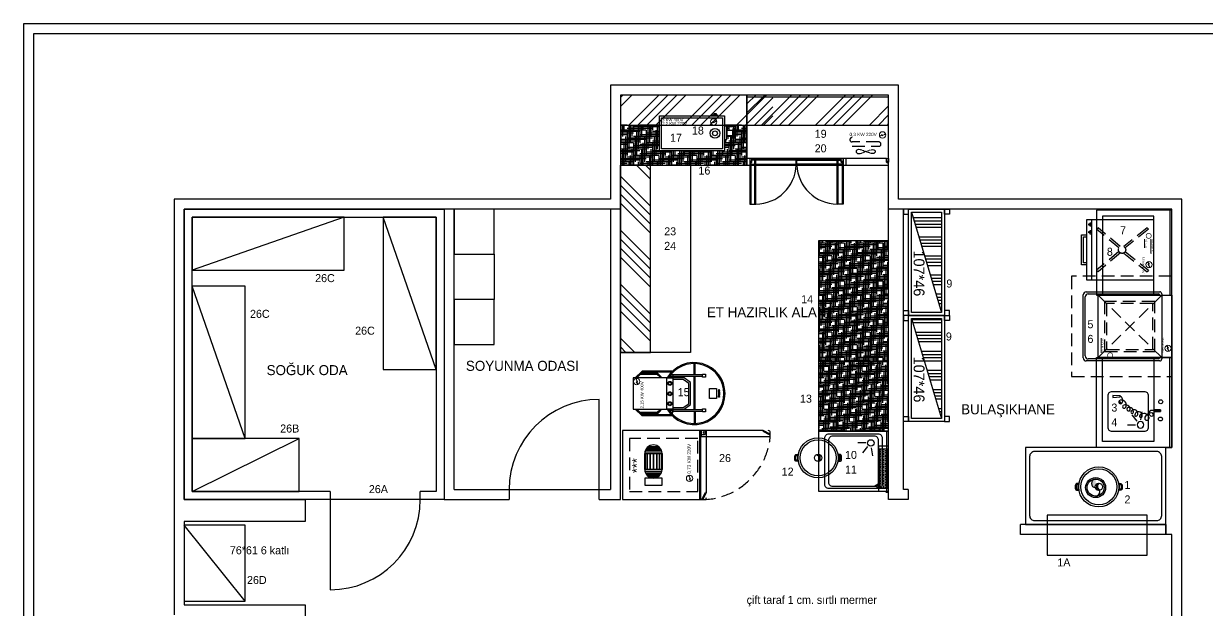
# Model space of a CAD drawing. Header units: millimetres. Extents: x 10921 to 17380, y -4733 to -3298.
# Drawn here: x 10921 to 12104, y -3884 to -3298 of the extents above; entities that cross this region are included whole.
import ezdxf

# ---------------------------------------------------------------- set-up
doc = ezdxf.new("R2010")
doc.units = ezdxf.units.MM
doc.linetypes.add('DASHED', pattern=[19.05, 12.7, -6.35])
for name, color, linetype in [('Kıtc-001 Duvar', 6, 'Continuous'), ('Kıtc-002 Çizgi', 7, 'Continuous'), ('Kıtc-008 Rakam', 1, 'Continuous'), ('Kıtc-011 Elk Tes Yazı 001', 1, 'Continuous'), ('Kıtc-014 Elk Tes İşaretler', 1, 'Continuous'), ('Kıtc-016 Su Tes Yazı 001', 5, 'Continuous'), ('Kıtc-019 Su Tes İşaretler', 5, 'Continuous'), ('Kıtc-025 Antet', 7, 'Continuous'), ('Kıtc-040 Davlumbaz', 4, 'Continuous'), ('Kıtc-041 İstif Rafı', 7, 'Continuous')]:
    doc.layers.add(name, color=color, linetype=linetype)
doc.layers.add('TES_SU', color=150, linetype='Continuous', lineweight=25)
doc.styles.get("Standard").update_dxf_attribs({"font": 'stylu.ttf', "height": 10})

# ---------------------------------------------------------------- blocks, each defined once
blk = doc.blocks.new('A$C7ED97EAE')
at = {"layer": 'Kıtc-002 Çizgi'}
for p, q in [((3.5, 88.5), (65.5, 88.5)), ((3.5, 15), (3.5, 88.5)), ((65.5, 88.5), (65.5, 15)), ((0, 3), (0, 76.5)), ((2, 78.5), (3.5, 78.5)), ((2, 5), (2, 75)), ((3.5, 78.5), (65.5, 78.5)), ((3.5, 76.5), (3.5, 76.5)), ((65.5, 78.5), (67, 78.5)), ((65.5, 76.5), (65.5, 76.5)), ((67, 75), (67, 5)), ((69, 76.5), (69, 3)), ((65.5, 15), (3.5, 15)), ((67, 15), (65.5, 15)), ((66, 0), (3, 0)), ((64, 2), (5, 2))]:
    blk.add_line(p, q, dxfattribs=at)
at = {"layer": 'Kıtc-002 Çizgi', "linetype": 'DASHED'}
for p, q in [((65.5, 78.5), (3.5, 15)), ((65.5, 15), (3.5, 78.5))]:
    blk.add_line(p, q, dxfattribs=at)
for points in [[(9.5, 21.5), (59.5, 21.5), (59.5, 71.5), (9.5, 71.5)], [(11.5, 23.5), (57.5, 23.5), (57.5, 69.5), (11.5, 69.5)]]:
    blk.add_lwpolyline(points, close=True, dxfattribs=at)
at = {"layer": 'Kıtc-002 Çizgi'}
for centre, radius, start, end in [((2, 76.5), 2, 90, 180), ((3.5, 75), 1.5, 90, 180), ((65.5, 75), 1.5, 0, 90), ((67, 76.5), 2, 0, 90), ((3, 3), 3, 180, 270), ((5, 5), 3, 180, 270), ((64, 5), 3, 270, 0), ((66, 3), 3, 270, 0)]:
    blk.add_arc(centre, radius, start, end, dxfattribs=at)
blk = doc.blocks.new('A$C4E3860C5')
at = {"layer": 'Kıtc-014 Elk Tes İşaretler', "linetype": 'Continuous', "lineweight": 0}
for p, q in [((2.9, 3.7), (1, 2.3)), ((1, 2.2), (2.8, 3.5)), ((1, 2.3), (1, 2.2)), ((2.8, 3.5), (2.9, 2.3)), ((3, 2.5), (2.9, 3.7)), ((2.9, 2.3), (5.2, 3.5)), ((5.2, 3.6), (3, 2.5)), ((5.7, 3.8), (5.1, 3.8)), ((5.1, 3.8), (5.2, 3.6)), ((5.2, 3.6), (5.3, 3.4)), ((5.2, 3.5), (5.2, 3.6)), ((5.3, 3.4), (5.7, 3.8))]:
    blk.add_line(p, q, dxfattribs=at)
blk.add_circle((3.2, 3.2), 3.16, dxfattribs=at)
blk = doc.blocks.new('v-sg')
at = {"layer": 'TES_SU', "linetype": 'Continuous', "const_width": 1.2}
blk.add_lwpolyline([(-5, 0, 1), (5, 0, 1)], format="xyb", close=True, dxfattribs=at)
blk = doc.blocks.new('A$C0D033E62')
at = {"layer": 'Kıtc-040 Davlumbaz', "linetype": 'DASHED'}
blk.add_lwpolyline([(0, 0), (100, 0), (100, 100), (0, 100)], close=True, dxfattribs=at)
at = {"layer": 'Kıtc-002 Çizgi'}
for name, p in [('A$C7ED97EAE', (15.5, 11.5)), ('A$C4E3860C5', (68.7, 93.1))]:
    blk.add_blockref(name, p, dxfattribs=at)
at = {"layer": 'Kıtc-019 Su Tes İşaretler', "linetype": 'Continuous', "xscale": 0.5098698804018752, "yscale": 0.5098698804018752, "zscale": 0.5098698804018752}
blk.add_blockref('v-sg', (78.9, 38.5), dxfattribs=at)
at = {"layer": 'Kıtc-011 Elk Tes Yazı 001', "lineweight": 15, "insert": (60.9, 92), "char_height": 2, "attachment_point": 1}
blk.add_mtext_dynamic_manual_height_columns('{\\f@Arial Unicode MS|b0|i0|c162|p34;10 KW 380V }', width=27.524, gutter_width=50, heights=[0], dxfattribs=at)
at = {"layer": 'Kıtc-016 Su Tes Yazı 001', "lineweight": 5, "insert": (61.9, 31.8), "char_height": 2, "attachment_point": 1}
blk.add_mtext_dynamic_manual_height_columns('{\\L\\C5;SOĞUK SU}', width=14.942, gutter_width=50, heights=[0], dxfattribs=at)
blk = doc.blocks.new('A$C53E03B34')
at = {"layer": 'Kıtc-002 Çizgi'}
for points in [[(3.7, 16.6), (2, 16.6, -0.414214), (0, 18.6), (0, 21.4, -0.414214), (2, 23.4), (3.7, 23.4)], [(43.1, 16.6), (44.9, 16.6, 0.414214), (46.9, 18.6), (46.9, 21.4, 0.414214), (44.9, 23.4), (43.1, 23.4)]]:
    blk.add_lwpolyline(points, format="xyb", dxfattribs=at)
for points in [[(2.8, 17.6), (2, 17.6, -0.414214), (1, 18.6), (1, 21.4, -0.414214), (2, 22.4), (2.8, 22.4)], [(44, 17.6), (44.9, 17.6, 0.414214), (45.9, 18.6), (45.9, 21.4, 0.414214), (44.9, 22.4), (44, 22.4)]]:
    blk.add_lwpolyline(points, format="xyb", close=True, dxfattribs=at)
for points in [[(22.1, 23.4), (24.2, 21.8), (24.2, 18.1), (22.7, 16.4)], [(23.5, 23.7), (25.2, 22.3), (25.2, 17.7), (23.8, 16.3)]]:
    blk.add_lwpolyline(points, dxfattribs=at)
for radius in [20, 18, 3.66]:
    blk.add_circle((23.4, 20), radius, dxfattribs=at)
blk = doc.blocks.new('A$C5BF67CBE')
at = {"layer": 'Kıtc-002 Çizgi'}
blk.add_line((6.6, 10), (10.6, 10), dxfattribs=at)
for points in [[(0, 72), (0, 10), (60, 10), (60, 72)], [(0, 72), (0, 5), (60, 5), (60, 72)], [(3, 10), (6.6, 10), (6.6, 8.5), (3, 8.5)], [(4, 8.5), (5.4, 8.5), (5.4, 7.1), (4, 7.1)], [(10.6, 10), (14.3, 10), (14.3, 8.5), (10.6, 8.5)], [(11.6, 8.5), (13.1, 8.5), (13.1, 7.1), (11.6, 7.1)], [(45, 0), (15, 0), (15, 5), (45, 5)], [(43, 2), (17, 2), (17, 5), (43, 5)]]:
    blk.add_lwpolyline(points, close=True, dxfattribs=at)
at = {"layer": 'Kıtc-002 Çizgi', "linetype": 'DASHED'}
for points in [[(8.1, 65.4), (9.5, 66.8)], [(8.1, 65.4), (26.8, 42.2)], [(9.5, 66.8), (28.2, 43.6)], [(31.9, 43.7), (50.5, 66.8)], [(33.3, 42.3), (51.9, 65.4)], [(50.5, 66.8), (51.9, 65.4)], [(26.7, 38.6), (8.1, 16.4)], [(28.1, 37.1), (9.5, 15)], [(31.8, 37.2), (50.5, 15)], [(33.2, 38.7), (51.9, 16.4)], [(9.5, 15), (8.1, 16.4)], [(50.5, 15), (51.9, 16.4)]]:
    blk.add_lwpolyline(points, dxfattribs=at)
blk.add_circle((30, 40.4), 3.63, dxfattribs=at)
blk = doc.blocks.new('A$C59243714')
at = {"layer": 'Kıtc-002 Çizgi'}
for name, p in [('A$C5BF67CBE', (0, 0)), ('A$C4E3860C5', (41.6, 64.1))]:
    blk.add_blockref(name, p, dxfattribs=at)
at = {"layer": 'Kıtc-019 Su Tes İşaretler', "linetype": 'Continuous', "xscale": 0.5098698804018752, "yscale": 0.5098698804018752, "zscale": 0.5098698804018752}
blk.add_blockref('v-sg', (16.1, 67), dxfattribs=at)
at = {"layer": 'Kıtc-011 Elk Tes Yazı 001', "lineweight": 15, "insert": (37, 62.5), "char_height": 2, "attachment_point": 1}
blk.add_mtext_dynamic_manual_height_columns('{\\f@Arial Unicode MS|b0|i0|c162|p34;5,5 KW 220V }', width=27.524, gutter_width=50, heights=[0], dxfattribs=at)
at = {"layer": 'Kıtc-016 Su Tes Yazı 001', "lineweight": 5, "char_height": 2, "attachment_point": 1}
for s, insert in [('{\\L\\C5;SOĞUK SU}', (19.3, 71.5)), ('{\\L\\C5;GİDER}', (19.3, 65.1))]:
    blk.add_mtext_dynamic_manual_height_columns(s, width=14.942, gutter_width=50, heights=[0], dxfattribs=dict(at, insert=insert))
blk = doc.blocks.new('A$C6D232EF7')
at = {"layer": 'Kıtc-041 İstif Rafı'}
h = blk.add_hatch(dxfattribs=at)
h.set_pattern_fill('ANSI34', color=254, angle=45)
h.set_pattern_definition([(90, (8635.455, 5564.05), (-19.05, 4e-15), []), (90, (8638.63, 5567.225), (-19.05, 4e-15), []), (90, (8641.805, 5570.4), (-19.05, 4e-15), []), (90, (8644.98, 5573.575), (-19.05, 4e-15), [])])
h.paths.add_polyline_path([(103, 38), (3, 38), (3, 8)])
blk.add_line((3, 8), (103, 38), dxfattribs=at)
for points in [[(5, 46), (5, 41), (0, 41), (0, 46)], [(0, 5), (0, 41), (106, 41), (106, 5)], [(3, 8), (3, 38), (103, 38), (103, 8)], [(101, 46), (101, 41), (106, 41), (106, 46)], [(5, 0), (5, 5), (0, 5), (0, 0)], [(101, 0), (101, 5), (106, 5), (106, 0)]]:
    blk.add_lwpolyline(points, close=True, dxfattribs=at)
blk.add_text('107*46', height=10.8, dxfattribs=at).set_placement((41.2, 10.1))
blk = doc.blocks.new('A$C4C105235')
at = {"layer": 'Kıtc-002 Çizgi'}
for points in [[(2, 3), (2, 6.5), (0, 6.5), (0, 3)], [(0, 6), (0, 0), (46.2, 0), (46.2, 6), (2, 6)], [(0, 5), (0, 1), (46.2, 1), (46.2, 5), (2, 5)]]:
    blk.add_lwpolyline(points, dxfattribs=at)
blk.add_circle((0.9, 3.7), 0.596, dxfattribs=at)
blk.add_arc((1, 3.8), 1.25, 216.8699, 323.1301, dxfattribs=at)
blk = doc.blocks.new('A$C1FF566C6')
at = {"layer": 'Kıtc-002 Çizgi', "color": 254}
for points in [[(6, 45.5), (0, 45.5), (0, 0), (6, 0), (6, 45.5)], [(1, 41.5), (1, 0), (5, 0), (5, 45.5)]]:
    blk.add_lwpolyline(points, dxfattribs=at)
blk = doc.blocks.new('A$C3E83117B')
at = {"layer": 'Kıtc-002 Çizgi'}
for p, q in [((141.5, 107), (0, 107)), ((139.5, 45.5), (0, 45.5)), ((99.1, 39), (99.1, 45))]:
    blk.add_line(p, q, dxfattribs=at)
blk.add_lwpolyline([(0, 39), (141.5, 39), (141.5, 109), (0, 109)], close=True, dxfattribs=at)
at = {"layer": 'Kıtc-002 Çizgi', "linetype": 'DASHED'}
for points in [[(131.7, 62.2), (105, 62.2, -1), (105, 66.5)], [(105, 57.8), (131.7, 57.8, 1), (131.7, 62.2)]]:
    blk.add_lwpolyline(points, format="xyb", dxfattribs=at)
at = {"layer": 'Kıtc-002 Çizgi', "linetype": 'DASHED', "ltscale": 0.1}
blk.add_lwpolyline([(125.6, 50.5), (124.1, 50.7), (122.4, 51.2), (120.5, 51.8), (118.6, 52.5), (116.6, 53.3), (114.8, 53.9), (113.1, 54.4), (111.6, 54.5), (110.5, 54.4), (109.7, 53.9), (109.2, 53.3), (109, 52.5), (109.2, 51.8), (109.7, 51.2), (110.5, 50.7), (111.6, 50.5), (113.1, 50.7), (114.8, 51.2), (116.6, 51.8), (118.6, 52.5), (120.5, 53.3), (122.4, 53.9), (124.1, 54.4), (125.6, 54.5), (126.7, 54.4), (127.5, 53.9), (128, 53.3), (128.2, 52.5), (128, 51.8), (127.5, 51.2), (126.7, 50.7)], close=True, dxfattribs=at)
at = {"layer": 'Kıtc-002 Çizgi'}
blk.add_lwpolyline([(139.5, 42), (139.5, 45.5), (141.5, 45.5), (141.5, 42)], dxfattribs=at)
blk.add_circle((140.6, 42.7), 0.596, dxfattribs=at)
at = {"layer": 'Kıtc-002 Çizgi', "color": 254}
for centre, start, end in [((8.4, 40.9), 270.8691, 357.3948), ((90.7, 40.9), 182.6052, 269.1309)]:
    blk.add_arc(centre, 40.9, start, end, dxfattribs=at)
at = {"layer": 'Kıtc-002 Çizgi'}
blk.add_arc((140.5, 42.7), 1.25, 216.8699, 323.1301, dxfattribs=at)
for name, p in [('A$C4E3860C5', (132.3, 66)), ('A$C4C105235', (3, 39)), ('A$C1FF566C6', (3, 0))]:
    blk.add_blockref(name, p, dxfattribs=at)
at = {"layer": 'Kıtc-002 Çizgi', "xscale": -1}
for name, p in [('A$C4C105235', (96.1, 39)), ('A$C1FF566C6', (96.1, 0))]:
    blk.add_blockref(name, p, dxfattribs=at)
at = {"layer": 'Kıtc-011 Elk Tes Yazı 001', "insert": (102.5, 71.3), "char_height": 3.308, "attachment_point": 1}
blk.add_mtext_dynamic_manual_height_columns('{\\f@Arial Unicode MS|b0|i0|c162|p34;0,3 KW 220V }', width=27.524, gutter_width=50, heights=[0], dxfattribs=at)
blk = doc.blocks.new('A$C7E877AE3')
at = {"layer": 'Kıtc-002 Çizgi'}
for p, q in [((15.4, 49), (21.5, 43.9)), ((16.7, 52.8), (24.5, 53.9)), ((11.5, 47.3), (11.5, 39.4))]:
    blk.add_line(p, q, dxfattribs=at)
for points in [[(0, 68), (60, 68), (60, 70), (0, 70)], [(0, 0), (60, 0), (60, 70), (0, 70)]]:
    blk.add_lwpolyline(points, close=True, dxfattribs=at)
for points in [[(7, 6), (53, 6, 0.414214), (57, 10), (57, 60, 0.414214), (53, 64), (7, 64, 0.414214), (3, 60), (3, 10, 0.414214)], [(9, 10), (51, 10, 0.414214), (55, 14), (55, 56, 0.414214), (51, 60), (9, 60, 0.414214), (5, 56), (5, 14, 0.414214)]]:
    blk.add_lwpolyline(points, format="xyb", close=True, dxfattribs=at)
blk.add_circle((11.7, 52.3), 3.19, dxfattribs=at)
blk = doc.blocks.new('A$C29431E44')
at = {"layer": 'Kıtc-014 Elk Tes İşaretler', "linetype": 'Continuous', "lineweight": 0}
for p, q in [((2.9, 3.7), (1, 2.3)), ((1, 2.2), (2.8, 3.5)), ((1, 2.3), (1, 2.2)), ((2.8, 3.5), (2.9, 2.3)), ((3, 2.5), (2.9, 3.7)), ((2.9, 2.3), (5.2, 3.5)), ((5.2, 3.6), (3, 2.5)), ((5.7, 3.8), (5.1, 3.8)), ((5.1, 3.8), (5.2, 3.6)), ((5.2, 3.6), (5.3, 3.4)), ((5.2, 3.5), (5.2, 3.6)), ((5.3, 3.4), (5.7, 3.8))]:
    blk.add_line(p, q, dxfattribs=at)
blk.add_circle((3.2, 3.2), 3.16, dxfattribs=at)
blk = doc.blocks.new('A$C4BC95E46')
at = {"layer": 'Kıtc-002 Çizgi'}
for points in [[(53, 36.1), (58.1, 36.1), (58.1, 35), (53, 35)], [(54.5, 37.3), (56.6, 37.3), (56.6, 36.1), (54.5, 36.1)], [(0, 35), (65, 35), (65, 0), (0, 0)], [(2, 33), (63, 33), (63, 2), (2, 2)], [(73.2, 20.3), (67.3, 20.3), (67.3, 15.2), (73.2, 15.2)], [(75, 21.9), (73.2, 21.9), (73.2, 13.1), (75, 13.1)]]:
    blk.add_lwpolyline(points, close=True, dxfattribs=at)
for points in [[(67.3, 24.6), (65, 24.6)], [(65, 11.2), (67.3, 11.2), (67.3, 24.6)], [(73.2, 20.8), (75, 20.8)], [(73.2, 14.2), (75, 14.2)]]:
    blk.add_lwpolyline(points, dxfattribs=at)
for radius in [4.84, 2.42]:
    blk.add_circle((55.4, 17.5), radius, dxfattribs=at)
at = {"layer": 'Kıtc-014 Elk Tes İşaretler'}
blk.add_blockref('A$C29431E44', (50.9, 25.7), dxfattribs=at)
at = {"layer": 'Kıtc-011 Elk Tes Yazı 001', "char_height": 3, "attachment_point": 1}
for s, insert in [('{\\f@Arial Unicode MS|b0|i0|c162|p34;3 KW 400V }', (2.6, 32.3)), ('{\\f@Arial Unicode MS|b0|i0|c162|p34;2,2 KW 220V }', (2.8, 28.7))]:
    blk.add_mtext_dynamic_manual_height_columns(s, width=31.269, gutter_width=50, heights=[0], dxfattribs=dict(at, insert=insert))
blk = doc.blocks.new('A$C08286D81')
at = {"layer": 'Kıtc-002 Çizgi'}
h = blk.add_hatch(dxfattribs=at)
h.set_pattern_fill('DOTS', color=256, style=0)
h.set_pattern_definition([(0, (-5258.2797, -8365.3325), (0.79375, 1.5875), [0, -1.5875])])
h.paths.add_polyline_path([(3, 11.8), (3, 3.8), (42, 3.8), (42, 11.8)])
for points in [[(0, 2.8), (45, 2.8), (45, 12.8), (0, 12.8)], [(3, 3.8), (42, 3.8), (42, 11.8), (3, 11.8)], [(45, 11.8), (45.9, 11.8), (46.2, 11.5), (46.2, 10.9), (45.9, 10.6), (45, 10.6)], [(37.8, 2.8), (41.4, 2.8), (41.4, 1.4), (37.8, 1.4)], [(38.9, 1.4), (40.3, 1.4), (40.3, 0), (38.9, 0)]]:
    blk.add_lwpolyline(points, close=True, dxfattribs=at)
blk = doc.blocks.new('A$C7BE05278')
at = {"layer": 'Kıtc-002 Çizgi'}
blk.add_hatch(color=256, dxfattribs=at).paths.add_polyline_path([(15.9, 41.7), (14.3, 41.7), (14.4, 47.6), (16, 47.6)], flags=0)
h = blk.add_hatch(color=256, dxfattribs=at)
h.paths.add_polyline_path([(4.7, 9.9, -0.025454), (4.8, 10.4, 0.278063), (0.8, 7.5), (1.2, 7.3, -0.265675)])
h.paths.add_polyline_path([(5.4, 10.4, 0.028094), (4.8, 10.4, 0.025454), (4.7, 9.9, -0.030609), (5.2, 9.9, -0.027259)])
h.paths.add_polyline_path([(5.4, 10.4, 0.027259), (5.2, 9.9, -0.171751), (7.9, 9), (7.9, 9), (5.2, 7.1, -0.147228), (5.2, 9.9, 0.030609), (4.7, 9.9, 0.138731), (4.7, 7, 1.347306), (8.2, 9.4, 0.162476)])
h.paths.add_polyline_path([(12.5, 12.7), (12.7, 13.1, 0.483116), (4.8, 10.4, -0.028094), (5.4, 10.4, -0.470681)])
for p, q in [((14.4, 47.6), (14.3, 41.7)), ((14.4, 47.6), (14.3, 41.7)), ((16, 47.6), (14.4, 47.6)), ((16, 47.6), (14.4, 47.6)), ((15.1, 47.6), (15, 38.9)), ((15.9, 41.7), (16, 47.6)), ((15.9, 41.7), (16, 47.6)), ((14.3, 41.7), (15.9, 41.7)), ((14.3, 41.7), (15.9, 41.7)), ((0.5, 7.3), (0, 0)), ((0.5, 7.3), (0, 0)), ((0, 0), (1.9, 0)), ((1.5, 7.3), (0.5, 7.3)), ((1.5, 7.3), (0.5, 7.3)), ((1.9, 0), (1.5, 7.3)), ((1.9, 0), (1.5, 7.3))]:
    blk.add_line(p, q, dxfattribs=at)
blk.add_lwpolyline([(15.9, 41.7), (14.3, 41.7), (14.4, 47.6), (16, 47.6)], close=True, dxfattribs=at)
for centre in [(6.3, 47.8), (23.5, 47.6)]:
    blk.add_circle(centre, 1.99, dxfattribs=at)
for centre, radius, start, end in [((17.8, 38.9), 2.86, 179.43, 359.43), ((19.1, 38.9), 1.6, 359.43, 179.43), ((25.1, 38.8), 7.64, 179.43, 242.0346), ((23.5, 30.9), 5.53, 105.7663, 225.7833), ((22.6, 34), 2.23, 242.0346, 105.7663), ((18.1, 21.1), 3.83, 52.4089, 229.1112), ((20, 25.6), 3.8, 74.9498, 261.6763), ((19.6, 23.1), 1.26, 261.6763, 52.4089), ((20.6, 27.9), 1.41, 225.7833, 74.9498), ((9.4, 8.6), 4.83, 57.0103, 197.5795), ((14.4, 12.6), 4.98, 103.1199, 200.7743), ((11.2, 11.3), 1.54, 200.7743, 57.0103), ((15.6, 16.7), 3.77, 86.0156, 220.6772), ((13.7, 15.7), 1.76, 236.8088, 103.1199), ((16.5, 19.2), 1.37, 229.1112, 116.3243), ((4.8, 5.6), 4.31, 51.245, 156.7533), ((6.4, 7.6), 1.7, 197.5795, 51.245)]:
    blk.add_arc(centre, radius, start, end, dxfattribs=at)
blk = doc.blocks.new('A$C312E1C05')
at = {"layer": 'Kıtc-002 Çizgi'}
for p, q in [((22.5, 38.8), (22.5, 30.9)), ((26.4, 40.5), (32.5, 35.4)), ((27.7, 44.3), (35.5, 45.4))]:
    blk.add_line(p, q, dxfattribs=at)
for points in [[(90, 75), (0, 75), (0, 0), (90, 0)], [(90, 75), (0, 75), (0, 73), (90, 73)], [(90, 57), (6, 57), (6, 6), (90, 6)]]:
    blk.add_lwpolyline(points, close=True, dxfattribs=at)
blk.add_lwpolyline([(20, 11.5), (52, 11.5, 0.414214), (56, 15.5), (56, 47.5, 0.414214), (52, 51.5), (20, 51.5, 0.414214), (16, 47.5), (16, 15.5, 0.414214)], format="xyb", close=True, dxfattribs=at)
blk.add_circle((22.7, 43.8), 3.19, dxfattribs=at)
at = {"layer": 'Kıtc-002 Çizgi', "xscale": -1}
blk.add_blockref('A$C7BE05278', (52, 16.2), dxfattribs=at)
blk = doc.blocks.new('A$C244007FC')
at = {"layer": 'Kıtc-002 Çizgi'}
for points in [[(75, 0), (75, 85), (0, 85), (0, 0)], [(75, 0), (75, 85), (73, 85), (73, 0)], [(57, 0), (57, 79), (6, 79), (6, 0)]]:
    blk.add_lwpolyline(points, close=True, dxfattribs=at)
blk = doc.blocks.new('A$C4F103F4E')
at = {"layer": 'Kıtc-002 Çizgi'}
for p, q in [((10.9, 67.1), (10.9, 83.7)), ((12, 67.6), (12, 84.8)), ((49.9, 67.6), (49.9, 84.8)), ((51, 67.1), (51, 83.7)), ((13.9, 64.1), (10.9, 67.1)), ((14.3, 65.2), (12, 67.6)), ((13.9, 64.1), (15.3, 64.1)), ((14.3, 65.2), (15.3, 65.2)), ((47.5, 65.2), (46.6, 65.2)), ((48, 64.1), (46.6, 64.1)), ((47.5, 65.2), (49.9, 67.6)), ((48, 64.1), (51, 67.1)), ((14.2, 54.5), (14.2, 52)), ((15.3, 58.1), (15.3, 52)), ((14.7, 30.9), (48.2, 30.9)), ((14.7, 29.8), (48.2, 29.8)), ((49.6, 30.9), (60.8, 30.9)), ((49.6, 29.8), (60.8, 29.8)), ((28, 6.4), (28.3, 6.3)), ((28, 5.5), (28.3, 5.4)), ((33.9, 6.4), (33.6, 6.3)), ((33.9, 5.5), (33.6, 5.4))]:
    blk.add_line(p, q, dxfattribs=at)
for points in [[(8.5, 52.3), (8.5, 82.8), (15.3, 89.8)], [(9.6, 53.4), (9.6, 82.3), (15.3, 88.2)], [(53.4, 52.3), (53.4, 82.8), (46.6, 89.8)], [(52.3, 53.4), (52.3, 82.3), (46.6, 88.2)], [(15.3, 52), (15.3, 41.3), (15.4, 40.9), (20, 34.5), (20.4, 34.5), (41.4, 34.5), (41.9, 34.5), (46.5, 40.9), (46.6, 41.3), (46.6, 52)], [(16.9, 52), (16.9, 41.6), (20.8, 36.2), (41, 36.2), (44.9, 41.6), (44.9, 52)]]:
    blk.add_lwpolyline(points, dxfattribs=at)
for points in [[(15.3, 58.1), (46.6, 58.1), (46.6, 91.9), (15.3, 91.9)], [(11.7, 55.2), (15.3, 55.2), (15.3, 54.5), (11.7, 54.5)], [(14.2, 54.5), (11.7, 54.5), (11.7, 52), (14.2, 52)], [(13.3, 22.4), (14.7, 22.4), (14.7, 52), (13.3, 52)], [(15.3, 54.5), (14.2, 54.5), (14.2, 52), (15.3, 52)], [(15.3, 58.1), (46.6, 58.1), (46.6, 52), (15.3, 52)], [(46.6, 55.2), (50.1, 55.2), (50.1, 54.5), (46.6, 54.5)], [(47.6, 52), (46.6, 52), (46.6, 54.5), (47.6, 54.5)], [(47.6, 54.5), (50.1, 54.5), (50.1, 52), (47.6, 52)], [(48.2, 22.4), (49.6, 22.4), (49.6, 52), (48.2, 52)], [(12.5, 22.4), (15.5, 22.4), (15.5, 19.3), (12.5, 19.3)], [(25.9, 15.5), (36, 15.5), (36, 8.4), (25.9, 8.4)], [(47.4, 22.4), (50.4, 22.4), (50.4, 19.3), (47.4, 19.3)], [(27.2, 6.4), (28, 6.4), (28, 5.5), (27.2, 5.5)], [(34.7, 6.4), (33.9, 6.4), (33.9, 5.5), (34.7, 5.5)]]:
    blk.add_lwpolyline(points, close=True, dxfattribs=at)
for centre, radius in [((12.9, 53.3), 1.11), ((20.8, 55.1), 2.01), ((20.8, 55.1), 1.41), ((30.7, 55.1), 2.01), ((30.7, 55.1), 1.41), ((41.1, 55.1), 2.01), ((41.1, 55.1), 1.41), ((48.9, 53.3), 1.11)]:
    blk.add_circle(centre, radius, dxfattribs=at)
for centre, radius, start, end in [((30.9, 30.9), 31, 120.3785, 59.6215), ((30.9, 30.9), 29.9, 130.0055, 49.9945), ((30.9, 30.9), 29.9, 121.6305, 125.664), ((30.9, 30.9), 29.9, 54.2494, 58.3695), ((30.9, 15.9), 9.93, 254.5778, 285.4222), ((30.9, 15), 9.93, 254.5778, 285.4222)]:
    blk.add_arc(centre, radius, start, end, dxfattribs=at)
for points, knots in [([(1.4, 30.9), (1.3, 30.9), (1.2, 30.9), (1.1, 30.9), (1, 30.9)], [0, 0, 0, 0, 0.1306613, 0.1926211, 0.1926211, 0.1926211, 0.1926211]), ([(1.4, 30.9), (1.3, 30.9), (1.2, 30.9), (1.1, 30.9), (1, 30.9)], [0, 0, 0, 0, 0.1306613, 0.1926211, 0.1926211, 0.1926211, 0.1926211]), ([(13.3, 30.9), (12.9, 30.9), (12.6, 30.9), (12.3, 30.9), (11.5, 30.9), (9.8, 30.9), (7.2, 30.9), (4.3, 30.9), (2.3, 30.9), (1.4, 30.9)], [-0.091879, -0.091879, -0.091879, -0.091879, 0, 0, 0, 0.196291, 0.46418, 0.732097, 1, 1, 1, 1]), ([(13.3, 30.9), (12.9, 30.9), (12.6, 30.9), (12.3, 30.9), (11.5, 30.9), (9.8, 30.9), (7.2, 30.9), (4.3, 30.9), (2.3, 30.9), (1.4, 30.9)], [-0.091879, -0.091879, -0.091879, -0.091879, 0, 0, 0, 0.196291, 0.46418, 0.732097, 1, 1, 1, 1]), ([(13.3, 29.8), (13.3, 29.8), (13.2, 29.8), (13.1, 29.8), (13.1, 29.8), (12.9, 29.8), (12.8, 29.8), (12.7, 29.8), (12.7, 29.8), (12.6, 29.8), (12.6, 29.8), (12.5, 29.8), (12.4, 29.8), (12.3, 29.8), (12.3, 29.8), (12.3, 29.8), (12.3, 29.8), (12.2, 29.8), (12.2, 29.8), (12.2, 29.8), (12.2, 29.8), (12.1, 29.8), (12.1, 29.8), (12, 29.8), (11.9, 29.8), (11.7, 29.8), (11.5, 29.8), (11, 29.8), (10.7, 29.8), (10.4, 29.8), (10.3, 29.8), (10.3, 29.8), (10.2, 29.8), (10.1, 29.8), (10.1, 29.8), (10.1, 29.8), (10.1, 29.8), (10.1, 29.8), (10.1, 29.8), (10.1, 29.8), (10.1, 29.8), (10, 29.8), (10, 29.8), (9.9, 29.8), (9.8, 29.8), (9.7, 29.8), (9.6, 29.8), (9.2, 29.8), (9, 29.8), (8.3, 29.8), (7.9, 29.8), (7.4, 29.8), (7.3, 29.8), (7.3, 29.8), (7.2, 29.8), (7.2, 29.8), (7.2, 29.8), (7.2, 29.8), (7.2, 29.8), (7.2, 29.8), (7.2, 29.8), (7.1, 29.8), (7.1, 29.8), (7.1, 29.8), (7, 29.8), (6.9, 29.8), (6.9, 29.8), (6.6, 29.8), (6.5, 29.8), (6.1, 29.8), (5.8, 29.8), (5.5, 29.8), (5.5, 29.8), (5.4, 29.8), (5.3, 29.8), (5.2, 29.8), (5.1, 29.8), (4.7, 29.8), (4.5, 29.8), (4.3, 29.8), (4.3, 29.8), (4.3, 29.8), (4.3, 29.8), (4.2, 29.8), (4.2, 29.8), (4.2, 29.8), (4.2, 29.8), (4.1, 29.8), (4.1, 29.8), (3.9, 29.8), (3.8, 29.8), (3.6, 29.8), (3.4, 29.8), (2.8, 29.8), (2.5, 29.8), (1.9, 29.8), (1.6, 29.8), (1.4, 29.8)], [-0.091879, -0.091879, -0.091879, -0.091879, -0.084163, -0.084163, -0.068729, -0.068729, -0.037862, -0.037862, -0.033319, -0.033319, -0.024232, -0.024232, -0.006058, -0.006058, -0.000672, -0.000672, 0.001993, 0.001993, 0.004658, 0.004658, 0.009988, 0.009988, 0.020649, 0.020649, 0.04197, 0.04197, 0.084612, 0.084612, 0.169896, 0.169896, 0.17737, 0.17737, 0.192318, 0.192318, 0.194954, 0.194954, 0.196886, 0.196886, 0.198819, 0.198819, 0.202683, 0.202683, 0.210411, 0.210411, 0.225868, 0.225868, 0.256781, 0.256781, 0.318608, 0.318608, 0.442262, 0.442262, 0.455315, 0.455315, 0.459598, 0.459598, 0.462633, 0.462633, 0.465016, 0.465016, 0.4674, 0.4674, 0.472167, 0.472167, 0.481702, 0.481702, 0.500771, 0.500771, 0.538909, 0.538909, 0.615186, 0.615186, 0.622666, 0.622666, 0.637628, 0.637628, 0.667551, 0.667551, 0.727398, 0.727398, 0.731293, 0.731293, 0.734369, 0.734369, 0.737445, 0.737445, 0.743597, 0.743597, 0.755901, 0.755901, 0.780509, 0.780509, 0.829725, 0.829725, 0.928156, 0.928156, 1, 1, 1, 1])]:
    blk.add_open_spline(points, degree=3, knots=knots, dxfattribs=at)
at = {"layer": 'Kıtc-014 Elk Tes İşaretler'}
blk.add_blockref('A$C29431E44', (39.7, 85), dxfattribs=at)
at = {"layer": 'Kıtc-011 Elk Tes Yazı 001', "insert": (16.1, 84.4), "char_height": 3, "attachment_point": 1}
blk.add_mtext_dynamic_manual_height_columns('{\\f@Arial Unicode MS|b0|i0|c162|p34;2,15 KW 400V }', width=31.269, gutter_width=50, heights=[0], dxfattribs=at)
blk = doc.blocks.new('A$C563B523B')
at = {"layer": 'Kıtc-002 Çizgi'}
for p, q in [((0, 4.5), (7, 1)), ((0, 3.5), (7, 0)), ((7, 0), (7, 1))]:
    blk.add_line(p, q, dxfattribs=at)
blk.add_lwpolyline([(7, 0), (69, 0), (69, 6), (0, 6), (0, 2)], dxfattribs=at)
blk.add_arc((2, 2), 2, 180, 270, dxfattribs=at)
blk = doc.blocks.new('A$C3343078A')
at = {"layer": 'Kıtc-002 Çizgi', "color": 254}
for p, q in [((0, 4.5), (7, 1)), ((0, 3.5), (7, 0)), ((7, 0), (7, 1))]:
    blk.add_line(p, q, dxfattribs=at)
blk.add_lwpolyline([(7, 0), (69, 0), (69, 6), (0, 6), (0, 2)], dxfattribs=at)
blk.add_arc((2, 2), 2, 180, 270, dxfattribs=at)
blk = doc.blocks.new('A$C02F729AA')
at = {"layer": 'Kıtc-002 Çizgi', "color": 4}
for p, q in [((23, 121.6), (23, 112)), ((24.1, 122.9), (24.1, 110.7)), ((25.4, 124), (25.4, 109.6)), ((26.9, 124.8), (26.9, 108.8)), ((28.5, 125.3), (28.5, 108.3)), ((47.7, 125.3), (47.7, 108.3)), ((49.3, 124.8), (49.3, 108.8)), ((50.8, 124), (50.8, 109.6)), ((52.1, 122.9), (52.1, 110.7)), ((53.2, 121.6), (53.2, 112))]:
    blk.add_line(p, q, dxfattribs=at)
at = {"layer": 'Kıtc-002 Çizgi'}
for points in [[(0, 70.3), (69, 70.3), (69, 147.8), (0, 147.8)], [(0, 69.8), (69, 69.8), (69, 70.3), (0, 70.3)]]:
    blk.add_lwpolyline(points, close=True, dxfattribs=at)
at = {"layer": 'Kıtc-002 Çizgi', "linetype": 'DASHED'}
blk.add_lwpolyline([(8, 72.3), (61, 72.3), (61, 140.8), (8, 140.8)], close=True, dxfattribs=at)
at = {"layer": 'Kıtc-002 Çizgi', "color": 4}
for points in [[(21.5, 125.4), (14.3, 125.4), (14.3, 108.2), (21.5, 108.2)], [(30.2, 125.4), (46, 125.4), (46, 108.2), (30.2, 108.2)], [(30.2, 124.8), (46, 124.8), (46, 122.9), (30.2, 122.9)], [(30.2, 122.9), (46, 122.9), (46, 120.1), (30.2, 120.1)], [(30.2, 120.1), (46, 120.1), (46, 116.8), (30.2, 116.8)], [(30.2, 116.8), (46, 116.8), (46, 113.5), (30.2, 113.5)], [(30.2, 113.5), (46, 113.5), (46, 110.7), (30.2, 110.7)], [(30.2, 110.7), (46, 110.7), (46, 108.8), (30.2, 108.8)]]:
    blk.add_lwpolyline(points, close=True, dxfattribs=at)
at = {"layer": 'Kıtc-002 Çizgi'}
blk.add_lwpolyline([(69, 65.8), (69, 70.3), (65, 70.3), (65, 65.8)], dxfattribs=at)
blk.add_circle((67, 66), 0.867, dxfattribs=at)
at = {"layer": 'Kıtc-002 Çizgi', "color": 4}
for centre, start, end in [((30.2, 116.8), 90, 270), ((46, 116.8), 270, 90)]:
    blk.add_arc(centre, 8.64, start, end, dxfattribs=at)
at = {"layer": 'Kıtc-002 Çizgi', "color": 254, "linetype": 'DASHED'}
blk.add_arc((69.3, 69), 69.3, 181.4201, 264.7997, dxfattribs=at)
at = {"layer": 'Kıtc-002 Çizgi'}
blk.add_arc((67, 66), 2.01, 186.0256, 353.9744, dxfattribs=at)
for name, p in [('A$C4E3860C5', (18, 77.5)), ('A$C563B523B', (0, 63.8))]:
    blk.add_blockref(name, p, dxfattribs=at)
at = {"layer": 'Kıtc-002 Çizgi', "rotation": 90}
blk.add_blockref('A$C3343078A', (69, 0), dxfattribs=at)
at = {"layer": 'Kıtc-002 Çizgi'}
blk.add_text('***', height=9.6, dxfattribs=at).set_placement((26.4, 128.7))
at = {"layer": 'Kıtc-011 Elk Tes Yazı 001', "insert": (25.9, 82.8), "char_height": 3.308, "attachment_point": 1}
blk.add_mtext_dynamic_manual_height_columns('{\\f@Arial Unicode MS|b0|i0|c162|p34;0,73 KW 220V }', width=29.813, gutter_width=50, heights=[0], dxfattribs=at)

msp = doc.modelspace()

# ---------------------------------------------------------------- hatches: boundary and pattern name
at = {"layer": 'Kıtc-002 Çizgi'}
h = msp.add_hatch(dxfattribs=at)
h.set_pattern_fill('ANSI34', color=254, scale=2, angle=-180, style=0)
h.set_pattern_definition([(225, (16206.143, -1332.013), (26.94077, -26.94077), []), (225, (16197.163, -1332.013), (26.94077, -26.94077), []), (225, (16188.182, -1332.013), (26.94077, -26.94077), []), (225, (16179.202, -1332.013), (26.94077, -26.94077), [])])
h.paths.add_polyline_path([(11669.5, -3399.5), (11669.5, -3369.5), (11517, -3369.5), (11517, -3399.5)])
h = msp.add_hatch(dxfattribs=at)
h.set_pattern_fill('ANSI34', color=254, scale=2, angle=-180, style=0)
h.set_pattern_definition([(225, (16231.143, -1332.013), (26.94077, -26.94077), []), (225, (16222.163, -1332.013), (26.94077, -26.94077), []), (225, (16213.182, -1332.013), (26.94077, -26.94077), []), (225, (16204.202, -1332.013), (26.94077, -26.94077), [])])
h.paths.add_polyline_path([(11785, -3399.5), (11785, -3369.5), (11643.5, -3369.5), (11643.5, -3399.5)])
h = msp.add_hatch(dxfattribs=at)
h.set_pattern_fill('HOUND', color=1, angle=180)
h.set_pattern_definition([(180, (2614.6516, -2655.1793), (-6.35, -1.5875), [25.4, -12.7]), (270, (2614.6516, -2655.1793), (1.5875, 6.35), [25.4, -12.7])])
h.paths.add_polyline_path([(11643.5, -3399.5), (11621.1, -3399.5), (11621.1, -3400.7), (11623.3, -3400.7), (11623.3, -3404.9), (11629.3, -3404.9), (11629.3, -3404.4), (11629.3, -3403.3), (11631.1, -3403.3), (11631.1, -3412.2), (11629.3, -3412.2), (11629.3, -3410.1), (11623.3, -3410.1), (11623.3, -3414), (11621.1, -3414), (11621.1, -3425.2), (11556.1, -3425.2), (11556.1, -3399.5), (11517, -3399.5), (11517, -3439.5), (11643.5, -3439.5)])
h = msp.add_hatch(dxfattribs=at)
h.set_pattern_fill('ANSI34', color=254, scale=2, angle=-90, style=0)
h.set_pattern_definition([(315, (9479.46, 957.807), (26.94077, 26.94077), []), (315, (9479.46, 948.827), (26.94077, 26.94077), []), (315, (9479.46, 939.846), (26.94077, 26.94077), []), (315, (9479.46, 930.866), (26.94077, 26.94077), [])])
h.paths.add_polyline_path([(11547, -3439.5), (11517, -3439.5), (11517, -3626.5), (11547, -3626.5)])
h = msp.add_hatch(dxfattribs=at)
h.set_pattern_fill('HOUND', color=1, angle=180)
h.set_pattern_definition([(180, (20135.7691, -4952.5199), (-6.35, -1.5875), [25.4, -12.7]), (270, (20135.7691, -4952.5199), (1.5875, 6.35), [25.4, -12.7])])
h.paths.add_polyline_path([(11785, -3515.2), (11715, -3515.2), (11715, -3635.2), (11785, -3635.2)])
h = msp.add_hatch(dxfattribs=at)
h.set_pattern_fill('HOUND', color=1)
h.set_pattern_definition([(0, (3224.1516, -2387.8518), (6.35, 1.5875), [25.4, -12.7]), (90, (3224.1516, -2387.8518), (-1.5875, -6.35), [25.4, -12.7])])
h.paths.add_polyline_path([(11715, -3705.2), (11785, -3705.2), (11785, -3635.2), (11715, -3635.2)])
h = msp.add_hatch(color=256, dxfattribs=at)
edge = h.paths.add_edge_path(flags=17)
edge.add_arc((11992, -3761.5), 8.5, 0, 360)
edge = h.paths.add_edge_path()
edge.add_arc((11992, -3761.5), 10, 0, 360)
edge = h.paths.add_edge_path(flags=16)
edge.add_arc((11992, -3757.3), 4.25, 90, 270)

# ---------------------------------------------------------------- linework, layer by layer
at = {"layer": 'Kıtc-001 Duvar'}
for p, q in [((11340.8, -3483.5), (11340.8, -3773.5)), ((11350.8, -3763.5), (11350.8, -3483.5)), ((11507, -3483.5), (11507, -3763.5)), ((11517, -3773.5), (11517, -3483.5)), ((11785, -3773.5), (11785, -3483.5)), ((11800, -3763.5), (11800, -3483.5)), ((11495.8, -3773.5), (11495.8, -3673.5)), ((11340.8, -3773.5), (11405.8, -3773.5)), ((11350.8, -3763.5), (11507, -3763.5)), ((11405.8, -3763.5), (11405.8, -3773.5)), ((11495.8, -3773.5), (11517, -3773.5)), ((11804.5, -3773.5), (11785, -3773.5)), ((11804.5, -3763.5), (11800, -3763.5)), ((11804.5, -3763.5), (11804.5, -3773.5)), ((12062, -3798.5), (11917, -3798.5)), ((11917, -3808.5), (11917, -3798.5)), ((12062, -3808.5), (11917, -3808.5)), ((12062, -3798.5), (12062, -3808.5))]:
    msp.add_line(p, q, dxfattribs=at)
for points in [[(12078, -3937.5), (12078, -3798.5), (12078, -3798.5), (12078, -3731.5), (12078, -3731.5), (12078, -3473.5), (11795, -3473.5), (11795, -3359.5), (11507, -3359.5), (11507, -3473.5), (11071, -3473.5), (11071, -3783.5), (11071, -3783.5), (11071, -3785.5), (11071, -3785.5), (11071, -3888.5)], [(12068, -3927.5), (12068, -3808.5), (12062, -3808.5), (12062, -3721.5), (12068, -3721.5), (12068, -3483.5), (11785, -3483.5), (11785, -3369.5), (11517, -3369.5), (11517, -3483.5), (11081, -3483.5), (11081, -3773.5), (11202, -3773.5), (11202, -3795.5), (11081, -3795.5), (11081, -3878.5), (11202, -3878.5), (11202, -3902.5)]]:
    msp.add_lwpolyline(points, dxfattribs=at)
msp.add_arc((11495.8, -3763.5), 90, 90, 180, dxfattribs=at)
at = {"layer": 'Kıtc-002 Çizgi'}
for p, q in [((11241, -3491.5), (11089, -3544.5)), ((11332.8, -3643.5), (11279.8, -3491.5)), ((11142, -3712.5), (11089, -3560.5)), ((11089, -3765.5), (11196, -3712.5)), ((11227, -3765.5), (11227, -3863.5)), ((11317, -3773.5), (11317, -3765.5)), ((11142, -3875), (11081, -3799))]:
    msp.add_line(p, q, dxfattribs=at)
for points in [[(11517, -3439.5), (11643.5, -3439.5), (11643.5, -3369.5), (11517, -3369.5)], [(11643.5, -3369.5), (11517, -3369.5), (11517, -3399.5), (11643.5, -3399.5)], [(11785, -3369.5), (11643.5, -3369.5), (11643.5, -3399.5), (11785, -3399.5)], [(11587, -3626.5), (11517, -3626.5), (11517, -3439.5), (11587, -3439.5)], [(11517, -3439.5), (11517, -3626.5), (11547, -3626.5), (11547, -3439.5)], [(11081, -3483.5), (11340.8, -3483.5), (11340.8, -3773.5), (11081, -3773.5)], [(11390.8, -3528.5), (11390.8, -3483.5), (11350.8, -3483.5), (11350.8, -3528.5)], [(11241, -3491.5), (11089, -3491.5), (11089, -3544.5), (11241, -3544.5)], [(11332.8, -3643.5), (11332.8, -3491.5), (11279.8, -3491.5), (11279.8, -3643.5)], [(11785, -3515.2), (11715, -3515.2), (11715, -3635.2), (11785, -3635.2)], [(11390.8, -3528.5), (11390.8, -3573.5), (11350.8, -3573.5), (11350.8, -3528.5)], [(11142, -3712.5), (11142, -3560.5), (11089, -3560.5), (11089, -3712.5)], [(11390.8, -3618.5), (11390.8, -3573.5), (11350.8, -3573.5), (11350.8, -3618.5)], [(11715, -3705.2), (11785, -3705.2), (11785, -3635.2), (11715, -3635.2)], [(11089, -3765.5), (11196, -3765.5), (11196, -3712.5), (11089, -3712.5)], [(12062, -3721.5), (11922, -3721.5), (11922, -3798.5), (12062, -3798.5)], [(11943.6, -3828.9), (12043.6, -3828.9), (12043.6, -3788.9), (11943.6, -3788.9)], [(11142, -3875), (11142, -3799), (11081, -3799), (11081, -3875)]]:
    msp.add_lwpolyline(points, close=True, dxfattribs=at)
msp.add_lwpolyline([(11227, -3765.5), (11089, -3765.5), (11089, -3491.5), (11332.8, -3491.5), (11332.8, -3765.5), (11317, -3765.5)], dxfattribs=at)
msp.add_lwpolyline([(12053, -3725.5), (11931, -3725.5, 0.414214), (11926, -3730.5), (11926, -3789.5, 0.414214), (11931, -3794.5), (12053, -3794.5, 0.414214), (12058, -3789.5), (12058, -3730.5, 0.414214)], format="xyb", close=True, dxfattribs=at)
for radius in [10, 8.5]:
    msp.add_circle((11992, -3761.5), radius, dxfattribs=at)
for centre, radius, start, end in [((11992, -3757.3), 4.25, 90, 270), ((11992, -3765.8), 4.25, 270, 90), ((11227, -3773.5), 90, 270, 0)]:
    msp.add_arc(centre, radius, start, end, dxfattribs=at)
at = {"layer": 'Kıtc-025 Antet'}
for points in [[(12911.1, -3298.2), (12911.1, -4733.5), (10920.6, -4733.5), (10920.6, -3298.2)], [(12901.1, -3308.2), (12901.1, -4723.5), (10930.6, -4723.5), (10930.6, -3308.2)]]:
    msp.add_lwpolyline(points, close=True, dxfattribs=at)

# ---------------------------------------------------------------- block references
at = {"layer": 'Kıtc-002 Çizgi'}
for name, p in [('A$C3E83117B', (11643.5, -3478.5)), ('A$C4BC95E46', (11556.1, -3425.2)), ('A$C244007FC', (11993, -3569.5)), ('A$C53E03B34', (11691.2, -3751.8))]:
    msp.add_blockref(name, p, dxfattribs=at)
at = {"layer": 'Kıtc-002 Çizgi', "lineweight": -2}
for name, p, rotation in [('A$C59243714', (11978, -3494), 270), ('A$C0D033E62', (11968, -3550.5), 270), ('A$C4F103F4E', (11621.5, -3698.5), 89.99999999999999)]:
    msp.add_blockref(name, p, dxfattribs=dict(at, rotation=rotation))
at = {"layer": 'Kıtc-002 Çizgi', "xscale": -1, "rotation": 270}
msp.add_blockref('A$C312E1C05', (11993, -3721.5), dxfattribs=at)
at = {"layer": 'Kıtc-002 Çizgi'}
for name, p, rotation in [('A$C02F729AA', (11666.8, -3773.5), 90), ('A$C7E877AE3', (11715, -3705.2), 270), ('A$C08286D81', (11772.1, -3720.2), 270), ('A$C53E03B34', (12018.5, -3740.8), 180)]:
    msp.add_blockref(name, p, dxfattribs=dict(at, rotation=rotation))
at = {"layer": 'Kıtc-041 İstif Rafı', "rotation": 270}
for p in [(11800, -3483.5), (11800, -3589.5)]:
    msp.add_blockref('A$C6D232EF7', p, dxfattribs=at)

# ---------------------------------------------------------------- texts
at = {"layer": 'Kıtc-002 Çizgi', "color": 1}
for s, p in [('SOĞUK ODA', (11163.4, -3649.2)), ('SOYUNMA ODASI', (11362.6, -3644.9))]:
    msp.add_text(s, height=10, dxfattribs=at).set_placement(p)
at = {"layer": 'Kıtc-002 Çizgi', "char_height": 10, "attachment_point": 1}
for s, insert in [('{\\C1;ET HAZIRLIK ALANI}', (11603.4, -3581.4)), ('{\\C1;BULAŞIKHANE}', (11857.6, -3678.3))]:
    msp.add_mtext_dynamic_manual_height_columns(s, width=142.985, gutter_width=50, heights=[0], dxfattribs=dict(at, insert=insert))
at = {"layer": 'Kıtc-008 Rakam', "color": 1}
for s, p in [('18', (11588.5, -3408.9)), ('19', (11711.2, -3412.2)), ('17', (11566.6, -3416.1)), ('20', (11711.2, -3426.7)), ('16', (11595, -3448.9)), ('23', (11560.8, -3509.6)), ('7', (12016.4, -3508.5)), ('24', (11560.8, -3524.1)), ('8', (12003.2, -3530)), ('26C', (11211.9, -3556.3)), ('9', (11842.8, -3561.7)), ('14', (11697.7, -3577.4)), ('26C', (11146.8, -3592)), ('5', (11983.8, -3602.4)), ('26C', (11251.9, -3608.8)), ('9', (11842.3, -3614.6)), ('6', (11983.8, -3617)), ('15', (11574.3, -3670.2)), ('13', (11696.5, -3676.7)), ('3', (12007.7, -3685.6)), ('26B', (11177, -3706.5)), ('4', (12007.7, -3700.2)), ('10', (11741.5, -3732.9)), ('26', (11615.6, -3736)), ('12', (11678.2, -3749.6)), ('11', (11741.5, -3747.5)), ('26A', (11265.6, -3767)), ('1', (12020.8, -3762.8)), ('2', (12020.8, -3777.3)), ('76*61 6 katlı', (11126.7, -3828.1)), ('1A', (11953.7, -3840.2)), ('26D', (11143.8, -3857.8)), ('çift taraf 1 cm. sırtlı mermer', (11643.2, -3877.6))]:
    msp.add_text(s, height=8, dxfattribs=at).set_placement(p)

doc.saveas('drawing.dxf')
